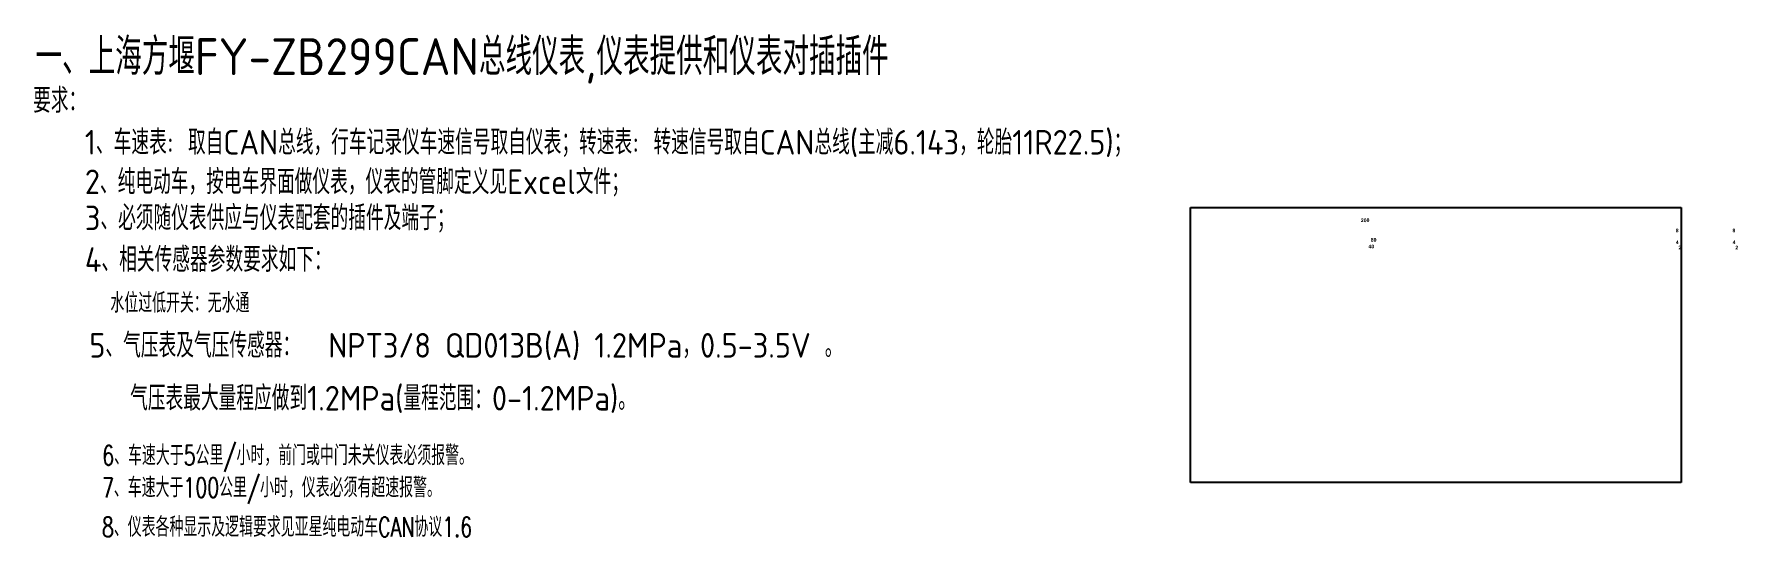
# Model space of a CAD drawing. Header units: millimetres. Extents: x 180 to 872, y 379 to 584.
import ezdxf

# ---------------------------------------------------------------- set-up
doc = ezdxf.new("R2010")
doc.units = ezdxf.units.MM
doc.header["$LTSCALE"] = 2
doc.layers.add('AM_0', color=7, linetype='Continuous')
doc.layers.add('AM_6', color=2, linetype='Continuous')
doc.styles.get("Standard").update_dxf_attribs({"font": 'ISOCP.SHX', "bigfont": 'gbcbig.shx'})
doc.styles.add('仿宋', font='txt.shx', dxfattribs={"width": 0.707, "bigfont": 'HZFS.SHX'})
picture_1 = doc.add_image_def('image1.bmp', size_in_pixel=(754, 423))

msp = doc.modelspace()

# ---------------------------------------------------------------- hatches: boundary and pattern name
at = {"lineweight": 5, "ltscale": 5}
h = msp.add_hatch(color=256, dxfattribs=at)
edge = h.paths.add_edge_path(flags=16)
edge.add_spline(control_points=[(722.01, 508.29), (721.97, 508.29), (721.94, 508.29), (721.92, 508.26), (721.92, 508.26), (721.88, 508.24), (721.87, 508.2), (721.85, 508.14), (721.85, 508.14), (721.83, 508.07), (721.82, 507.94), (721.82, 507.76), (721.82, 507.76), (721.82, 507.58), (721.83, 507.46), (721.85, 507.4), (721.85, 507.4), (721.87, 507.33), (721.89, 507.28), (721.92, 507.26), (721.92, 507.26), (721.94, 507.24), (721.97, 507.23), (722.01, 507.23), (722.01, 507.23), (722.05, 507.23), (722.08, 507.24), (722.1, 507.26), (722.1, 507.26), (722.13, 507.28), (722.15, 507.32), (722.17, 507.38), (722.17, 507.38), (722.18, 507.46), (722.2, 507.58), (722.2, 507.76), (722.2, 507.76), (722.2, 507.94), (722.19, 508.06), (722.17, 508.13), (722.17, 508.13), (722.15, 508.19), (722.13, 508.24), (722.1, 508.26), (722.1, 508.26), (722.07, 508.29), (722.05, 508.29), (722.01, 508.29)], knot_values=[0, 0, 0, 0, 0.083333, 0.083333, 0.083333, 0.083333, 0.166667, 0.166667, 0.166667, 0.166667, 0.25, 0.25, 0.25, 0.25, 0.333333, 0.333333, 0.333333, 0.333333, 0.416667, 0.416667, 0.416667, 0.416667, 0.5, 0.5, 0.5, 0.5, 0.583333, 0.583333, 0.583333, 0.583333, 0.666667, 0.666667, 0.666667, 0.666667, 0.75, 0.75, 0.75, 0.75, 0.833333, 0.833333, 0.833333, 0.833333, 0.916667, 0.916667, 0.916667, 0.916667, 1, 1, 1, 1], degree=3, periodic=0)
edge = h.paths.add_edge_path()
edge.add_spline(control_points=[(722.01, 508.54), (722.15, 508.54), (722.27, 508.49), (722.35, 508.38), (722.35, 508.38), (722.45, 508.25), (722.5, 508.05), (722.5, 507.76), (722.5, 507.76), (722.5, 507.47), (722.45, 507.27), (722.35, 507.14), (722.35, 507.14), (722.27, 507.04), (722.15, 506.99), (722.01, 506.99), (722.01, 506.99), (721.86, 506.99), (721.74, 507.05), (721.65, 507.16), (721.65, 507.16), (721.56, 507.27), (721.52, 507.47), (721.52, 507.77), (721.52, 507.77), (721.52, 508.05), (721.57, 508.25), (721.67, 508.38), (721.67, 508.38), (721.75, 508.49), (721.86, 508.54), (722.01, 508.54)], knot_values=[0, 0, 0, 0, 0.125, 0.125, 0.125, 0.125, 0.25, 0.25, 0.25, 0.25, 0.375, 0.375, 0.375, 0.375, 0.5, 0.5, 0.5, 0.5, 0.625, 0.625, 0.625, 0.625, 0.75, 0.75, 0.75, 0.75, 0.875, 0.875, 0.875, 0.875, 1, 1, 1, 1], degree=3, periodic=0)
edge = h.paths.add_edge_path(flags=16)
edge.add_spline(control_points=[(720.83, 508.29), (720.8, 508.29), (720.77, 508.29), (720.74, 508.26), (720.74, 508.26), (720.72, 508.24), (720.69, 508.2), (720.68, 508.14), (720.68, 508.14), (720.66, 508.07), (720.65, 507.94), (720.65, 507.76), (720.65, 507.76), (720.65, 507.58), (720.65, 507.46), (720.67, 507.4), (720.67, 507.4), (720.69, 507.33), (720.72, 507.28), (720.74, 507.26), (720.74, 507.26), (720.77, 507.24), (720.8, 507.23), (720.83, 507.23), (720.83, 507.23), (720.87, 507.23), (720.9, 507.24), (720.93, 507.26), (720.93, 507.26), (720.96, 507.28), (720.98, 507.32), (720.99, 507.38), (720.99, 507.38), (721.02, 507.46), (721.02, 507.58), (721.02, 507.76), (721.02, 507.76), (721.02, 507.94), (721.02, 508.06), (721, 508.13), (721, 508.13), (720.98, 508.19), (720.95, 508.24), (720.93, 508.26), (720.93, 508.26), (720.9, 508.29), (720.87, 508.29), (720.83, 508.29)], knot_values=[0, 0, 0, 0, 0.083333, 0.083333, 0.083333, 0.083333, 0.166667, 0.166667, 0.166667, 0.166667, 0.25, 0.25, 0.25, 0.25, 0.333333, 0.333333, 0.333333, 0.333333, 0.416667, 0.416667, 0.416667, 0.416667, 0.5, 0.5, 0.5, 0.5, 0.583333, 0.583333, 0.583333, 0.583333, 0.666667, 0.666667, 0.666667, 0.666667, 0.75, 0.75, 0.75, 0.75, 0.833333, 0.833333, 0.833333, 0.833333, 0.916667, 0.916667, 0.916667, 0.916667, 1, 1, 1, 1], degree=3, periodic=0)
edge = h.paths.add_edge_path()
edge.add_spline(control_points=[(720.83, 508.54), (720.98, 508.54), (721.1, 508.49), (721.18, 508.38), (721.18, 508.38), (721.28, 508.25), (721.33, 508.05), (721.33, 507.76), (721.33, 507.76), (721.33, 507.47), (721.28, 507.27), (721.18, 507.14), (721.18, 507.14), (721.1, 507.04), (720.98, 506.99), (720.83, 506.99), (720.83, 506.99), (720.69, 506.99), (720.57, 507.05), (720.48, 507.16), (720.48, 507.16), (720.39, 507.27), (720.34, 507.47), (720.34, 507.77), (720.34, 507.77), (720.34, 508.05), (720.39, 508.25), (720.49, 508.38), (720.49, 508.38), (720.57, 508.49), (720.69, 508.54), (720.83, 508.54)], knot_values=[0, 0, 0, 0, 0.125, 0.125, 0.125, 0.125, 0.25, 0.25, 0.25, 0.25, 0.375, 0.375, 0.375, 0.375, 0.5, 0.5, 0.5, 0.5, 0.625, 0.625, 0.625, 0.625, 0.75, 0.75, 0.75, 0.75, 0.875, 0.875, 0.875, 0.875, 1, 1, 1, 1], degree=3, periodic=0)
edge = h.paths.add_edge_path()
edge.add_spline(control_points=[(720.15, 507.28), (720.15, 507.28), (720.15, 507.02), (720.15, 507.02), (720.15, 507.02), (720.15, 507.02), (719.13, 507.02), (719.13, 507.02), (719.13, 507.02), (719.15, 507.12), (719.18, 507.21), (719.23, 507.3), (719.23, 507.3), (719.28, 507.4), (719.4, 507.52), (719.56, 507.67), (719.56, 507.67), (719.69, 507.79), (719.77, 507.87), (719.8, 507.92), (719.8, 507.92), (719.84, 507.97), (719.86, 508.04), (719.86, 508.09), (719.86, 508.09), (719.86, 508.15), (719.84, 508.2), (719.81, 508.24), (719.81, 508.24), (719.77, 508.28), (719.72, 508.29), (719.67, 508.29), (719.67, 508.29), (719.6, 508.29), (719.55, 508.28), (719.52, 508.24), (719.52, 508.24), (719.48, 508.2), (719.46, 508.14), (719.45, 508.06), (719.45, 508.06), (719.45, 508.06), (719.17, 508.09), (719.17, 508.09), (719.17, 508.09), (719.18, 508.25), (719.24, 508.36), (719.33, 508.43), (719.33, 508.43), (719.42, 508.5), (719.53, 508.54), (719.67, 508.54), (719.67, 508.54), (719.82, 508.54), (719.93, 508.5), (720.02, 508.42), (720.02, 508.42), (720.11, 508.34), (720.15, 508.24), (720.15, 508.12), (720.15, 508.12), (720.15, 508.05), (720.14, 507.98), (720.12, 507.92), (720.12, 507.92), (720.09, 507.85), (720.05, 507.79), (720, 507.72), (720, 507.72), (719.97, 507.68), (719.9, 507.62), (719.81, 507.53), (719.81, 507.53), (719.72, 507.45), (719.66, 507.39), (719.63, 507.37), (719.63, 507.37), (719.61, 507.33), (719.59, 507.31), (719.57, 507.28), (719.57, 507.28), (719.57, 507.28), (720.15, 507.28), (720.15, 507.28)], knot_values=[0, 0, 0, 0, 0.047619, 0.047619, 0.047619, 0.047619, 0.095238, 0.095238, 0.095238, 0.095238, 0.142857, 0.142857, 0.142857, 0.142857, 0.190476, 0.190476, 0.190476, 0.190476, 0.238095, 0.238095, 0.238095, 0.238095, 0.285714, 0.285714, 0.285714, 0.285714, 0.333333, 0.333333, 0.333333, 0.333333, 0.380952, 0.380952, 0.380952, 0.380952, 0.428571, 0.428571, 0.428571, 0.428571, 0.47619, 0.47619, 0.47619, 0.47619, 0.52381, 0.52381, 0.52381, 0.52381, 0.571429, 0.571429, 0.571429, 0.571429, 0.619048, 0.619048, 0.619048, 0.619048, 0.666667, 0.666667, 0.666667, 0.666667, 0.714286, 0.714286, 0.714286, 0.714286, 0.761905, 0.761905, 0.761905, 0.761905, 0.809524, 0.809524, 0.809524, 0.809524, 0.857143, 0.857143, 0.857143, 0.857143, 0.904762, 0.904762, 0.904762, 0.904762, 0.952381, 0.952381, 0.952381, 0.952381, 1, 1, 1, 1], degree=3, periodic=0)
h = msp.add_hatch(color=256, dxfattribs=at)
edge = h.paths.add_edge_path(flags=16)
edge.add_spline(control_points=[(723.48, 499.53), (723.48, 499.45), (723.5, 499.39), (723.54, 499.35), (723.54, 499.35), (723.58, 499.3), (723.63, 499.28), (723.7, 499.28), (723.7, 499.28), (723.76, 499.28), (723.81, 499.3), (723.85, 499.34), (723.85, 499.34), (723.89, 499.38), (723.9, 499.45), (723.9, 499.53), (723.9, 499.53), (723.9, 499.6), (723.89, 499.65), (723.85, 499.7), (723.85, 499.7), (723.8, 499.74), (723.75, 499.76), (723.69, 499.76), (723.69, 499.76), (723.62, 499.76), (723.57, 499.74), (723.53, 499.69), (723.53, 499.69), (723.5, 499.64), (723.48, 499.59), (723.48, 499.53)], knot_values=[0, 0, 0, 0, 0.125, 0.125, 0.125, 0.125, 0.25, 0.25, 0.25, 0.25, 0.375, 0.375, 0.375, 0.375, 0.5, 0.5, 0.5, 0.5, 0.625, 0.625, 0.625, 0.625, 0.75, 0.75, 0.75, 0.75, 0.875, 0.875, 0.875, 0.875, 1, 1, 1, 1], degree=3, periodic=0)
edge = h.paths.add_edge_path(flags=16)
edge.add_spline(control_points=[(723.51, 500.18), (723.51, 500.12), (723.53, 500.08), (723.56, 500.04), (723.56, 500.04), (723.59, 500.01), (723.63, 500), (723.69, 500), (723.69, 500), (723.75, 500), (723.78, 500.01), (723.82, 500.05), (723.82, 500.05), (723.85, 500.08), (723.87, 500.12), (723.87, 500.18), (723.87, 500.18), (723.87, 500.23), (723.85, 500.28), (723.82, 500.31), (723.82, 500.31), (723.79, 500.35), (723.75, 500.36), (723.69, 500.36), (723.69, 500.36), (723.63, 500.36), (723.59, 500.34), (723.56, 500.31), (723.56, 500.31), (723.53, 500.28), (723.51, 500.23), (723.51, 500.18)], knot_values=[0, 0, 0, 0, 0.125, 0.125, 0.125, 0.125, 0.25, 0.25, 0.25, 0.25, 0.375, 0.375, 0.375, 0.375, 0.5, 0.5, 0.5, 0.5, 0.625, 0.625, 0.625, 0.625, 0.75, 0.75, 0.75, 0.75, 0.875, 0.875, 0.875, 0.875, 1, 1, 1, 1], degree=3, periodic=0)
edge = h.paths.add_edge_path()
edge.add_spline(control_points=[(723.45, 499.88), (723.37, 499.92), (723.32, 499.96), (723.28, 500.01), (723.28, 500.01), (723.25, 500.07), (723.23, 500.13), (723.23, 500.2), (723.23, 500.2), (723.23, 500.31), (723.27, 500.41), (723.35, 500.48), (723.35, 500.48), (723.43, 500.55), (723.54, 500.59), (723.69, 500.59), (723.69, 500.59), (723.83, 500.59), (723.95, 500.55), (724.02, 500.48), (724.02, 500.48), (724.1, 500.41), (724.14, 500.31), (724.14, 500.2), (724.14, 500.2), (724.14, 500.13), (724.12, 500.06), (724.09, 500.01), (724.09, 500.01), (724.05, 499.96), (724, 499.91), (723.93, 499.88), (723.93, 499.88), (724.02, 499.85), (724.09, 499.8), (724.13, 499.74), (724.13, 499.74), (724.17, 499.67), (724.19, 499.6), (724.19, 499.51), (724.19, 499.51), (724.19, 499.38), (724.15, 499.26), (724.06, 499.17), (724.06, 499.17), (723.97, 499.08), (723.85, 499.04), (723.7, 499.04), (723.7, 499.04), (723.57, 499.04), (723.45, 499.08), (723.36, 499.15), (723.36, 499.15), (723.25, 499.23), (723.2, 499.35), (723.2, 499.5), (723.2, 499.5), (723.2, 499.58), (723.22, 499.66), (723.26, 499.73), (723.26, 499.73), (723.3, 499.8), (723.36, 499.85), (723.45, 499.88)], knot_values=[0, 0, 0, 0, 0.0625, 0.0625, 0.0625, 0.0625, 0.125, 0.125, 0.125, 0.125, 0.1875, 0.1875, 0.1875, 0.1875, 0.25, 0.25, 0.25, 0.25, 0.3125, 0.3125, 0.3125, 0.3125, 0.375, 0.375, 0.375, 0.375, 0.4375, 0.4375, 0.4375, 0.4375, 0.5, 0.5, 0.5, 0.5, 0.5625, 0.5625, 0.5625, 0.5625, 0.625, 0.625, 0.625, 0.625, 0.6875, 0.6875, 0.6875, 0.6875, 0.75, 0.75, 0.75, 0.75, 0.8125, 0.8125, 0.8125, 0.8125, 0.875, 0.875, 0.875, 0.875, 0.9375, 0.9375, 0.9375, 0.9375, 1, 1, 1, 1], degree=3, periodic=0)
edge = h.paths.add_edge_path(flags=16)
edge.add_spline(control_points=[(724.87, 500.35), (724.83, 500.35), (724.8, 500.34), (724.77, 500.31), (724.77, 500.31), (724.74, 500.3), (724.72, 500.25), (724.71, 500.2), (724.71, 500.2), (724.69, 500.12), (724.68, 500), (724.68, 499.81), (724.68, 499.81), (724.68, 499.64), (724.69, 499.51), (724.7, 499.45), (724.7, 499.45), (724.72, 499.38), (724.75, 499.34), (724.77, 499.31), (724.77, 499.31), (724.8, 499.3), (724.83, 499.28), (724.87, 499.28), (724.87, 499.28), (724.9, 499.28), (724.93, 499.3), (724.96, 499.31), (724.96, 499.31), (724.99, 499.34), (725.01, 499.38), (725.02, 499.44), (725.02, 499.44), (725.04, 499.51), (725.05, 499.64), (725.05, 499.81), (725.05, 499.81), (725.05, 500), (725.04, 500.11), (725.03, 500.18), (725.03, 500.18), (725.01, 500.25), (724.99, 500.3), (724.96, 500.31), (724.96, 500.31), (724.93, 500.34), (724.9, 500.35), (724.87, 500.35)], knot_values=[0, 0, 0, 0, 0.083333, 0.083333, 0.083333, 0.083333, 0.166667, 0.166667, 0.166667, 0.166667, 0.25, 0.25, 0.25, 0.25, 0.333333, 0.333333, 0.333333, 0.333333, 0.416667, 0.416667, 0.416667, 0.416667, 0.5, 0.5, 0.5, 0.5, 0.583333, 0.583333, 0.583333, 0.583333, 0.666667, 0.666667, 0.666667, 0.666667, 0.75, 0.75, 0.75, 0.75, 0.833333, 0.833333, 0.833333, 0.833333, 0.916667, 0.916667, 0.916667, 0.916667, 1, 1, 1, 1], degree=3, periodic=0)
edge = h.paths.add_edge_path()
edge.add_spline(control_points=[(724.87, 500.59), (725.01, 500.59), (725.13, 500.54), (725.21, 500.43), (725.21, 500.43), (725.31, 500.31), (725.36, 500.1), (725.36, 499.81), (725.36, 499.81), (725.36, 499.53), (725.31, 499.32), (725.21, 499.2), (725.21, 499.2), (725.13, 499.1), (725.01, 499.05), (724.87, 499.05), (724.87, 499.05), (724.72, 499.05), (724.6, 499.1), (724.51, 499.21), (724.51, 499.21), (724.42, 499.33), (724.37, 499.53), (724.37, 499.82), (724.37, 499.82), (724.37, 500.1), (724.42, 500.31), (724.52, 500.43), (724.52, 500.43), (724.6, 500.54), (724.72, 500.59), (724.87, 500.59)], knot_values=[0, 0, 0, 0, 0.125, 0.125, 0.125, 0.125, 0.25, 0.25, 0.25, 0.25, 0.375, 0.375, 0.375, 0.375, 0.5, 0.5, 0.5, 0.5, 0.625, 0.625, 0.625, 0.625, 0.75, 0.75, 0.75, 0.75, 0.875, 0.875, 0.875, 0.875, 1, 1, 1, 1], degree=3, periodic=0)
at = {"lineweight": 9, "ltscale": 5}
h = msp.add_hatch(color=256, dxfattribs=at)
edge = h.paths.add_edge_path(flags=16)
edge.add_spline(control_points=[(847.51, 503.33), (847.51, 503.26), (847.53, 503.2), (847.57, 503.15), (847.57, 503.15), (847.61, 503.11), (847.66, 503.09), (847.73, 503.09), (847.73, 503.09), (847.79, 503.09), (847.84, 503.11), (847.88, 503.15), (847.88, 503.15), (847.92, 503.19), (847.94, 503.25), (847.94, 503.33), (847.94, 503.33), (847.94, 503.4), (847.92, 503.46), (847.88, 503.5), (847.88, 503.5), (847.84, 503.55), (847.78, 503.56), (847.72, 503.56), (847.72, 503.56), (847.65, 503.56), (847.6, 503.54), (847.56, 503.49), (847.56, 503.49), (847.53, 503.45), (847.51, 503.39), (847.51, 503.33)], knot_values=[0, 0, 0, 0, 0.125, 0.125, 0.125, 0.125, 0.25, 0.25, 0.25, 0.25, 0.375, 0.375, 0.375, 0.375, 0.5, 0.5, 0.5, 0.5, 0.625, 0.625, 0.625, 0.625, 0.75, 0.75, 0.75, 0.75, 0.875, 0.875, 0.875, 0.875, 1, 1, 1, 1], degree=3, periodic=0)
edge = h.paths.add_edge_path(flags=16)
edge.add_spline(control_points=[(847.53, 503.97), (847.53, 503.91), (847.55, 503.87), (847.58, 503.84), (847.58, 503.84), (847.62, 503.81), (847.66, 503.8), (847.72, 503.8), (847.72, 503.8), (847.78, 503.8), (847.82, 503.81), (847.85, 503.84), (847.85, 503.84), (847.89, 503.87), (847.9, 503.91), (847.9, 503.98), (847.9, 503.98), (847.9, 504.03), (847.89, 504.07), (847.85, 504.1), (847.85, 504.1), (847.82, 504.13), (847.78, 504.15), (847.72, 504.15), (847.72, 504.15), (847.66, 504.15), (847.62, 504.13), (847.58, 504.1), (847.58, 504.1), (847.55, 504.07), (847.53, 504.03), (847.53, 503.97)], knot_values=[0, 0, 0, 0, 0.125, 0.125, 0.125, 0.125, 0.25, 0.25, 0.25, 0.25, 0.375, 0.375, 0.375, 0.375, 0.5, 0.5, 0.5, 0.5, 0.625, 0.625, 0.625, 0.625, 0.75, 0.75, 0.75, 0.75, 0.875, 0.875, 0.875, 0.875, 1, 1, 1, 1], degree=3, periodic=0)
edge = h.paths.add_edge_path()
edge.add_spline(control_points=[(847.47, 503.68), (847.4, 503.71), (847.34, 503.76), (847.3, 503.81), (847.3, 503.81), (847.27, 503.87), (847.25, 503.93), (847.25, 504), (847.25, 504), (847.25, 504.1), (847.3, 504.2), (847.37, 504.27), (847.37, 504.27), (847.45, 504.34), (847.57, 504.38), (847.72, 504.38), (847.72, 504.38), (847.86, 504.38), (847.98, 504.34), (848.06, 504.27), (848.06, 504.27), (848.15, 504.2), (848.18, 504.1), (848.18, 504), (848.18, 504), (848.18, 503.93), (848.16, 503.86), (848.13, 503.81), (848.13, 503.81), (848.09, 503.76), (848.04, 503.71), (847.97, 503.68), (847.97, 503.68), (848.06, 503.65), (848.12, 503.6), (848.16, 503.54), (848.16, 503.54), (848.21, 503.48), (848.23, 503.4), (848.23, 503.32), (848.23, 503.32), (848.23, 503.18), (848.19, 503.07), (848.1, 502.98), (848.1, 502.98), (848.01, 502.9), (847.88, 502.86), (847.73, 502.86), (847.73, 502.86), (847.59, 502.86), (847.47, 502.9), (847.38, 502.96), (847.38, 502.96), (847.27, 503.05), (847.21, 503.16), (847.21, 503.31), (847.21, 503.31), (847.21, 503.39), (847.23, 503.46), (847.28, 503.53), (847.28, 503.53), (847.32, 503.6), (847.38, 503.65), (847.47, 503.68)], knot_values=[0, 0, 0, 0, 0.0625, 0.0625, 0.0625, 0.0625, 0.125, 0.125, 0.125, 0.125, 0.1875, 0.1875, 0.1875, 0.1875, 0.25, 0.25, 0.25, 0.25, 0.3125, 0.3125, 0.3125, 0.3125, 0.375, 0.375, 0.375, 0.375, 0.4375, 0.4375, 0.4375, 0.4375, 0.5, 0.5, 0.5, 0.5, 0.5625, 0.5625, 0.5625, 0.5625, 0.625, 0.625, 0.625, 0.625, 0.6875, 0.6875, 0.6875, 0.6875, 0.75, 0.75, 0.75, 0.75, 0.8125, 0.8125, 0.8125, 0.8125, 0.875, 0.875, 0.875, 0.875, 0.9375, 0.9375, 0.9375, 0.9375, 1, 1, 1, 1], degree=3, periodic=0)
h = msp.add_hatch(color=256, dxfattribs=at)
edge = h.paths.add_edge_path(flags=16)
edge.add_spline(control_points=[(847.86, 498.66), (847.86, 498.66), (847.86, 499.17), (847.86, 499.17), (847.86, 499.17), (847.86, 499.17), (847.51, 498.66), (847.51, 498.66), (847.51, 498.66), (847.51, 498.66), (847.86, 498.66), (847.86, 498.66)], knot_values=[0, 0, 0, 0, 0.333333, 0.333333, 0.333333, 0.333333, 0.666667, 0.666667, 0.666667, 0.666667, 1, 1, 1, 1], degree=3, periodic=0)
edge = h.paths.add_edge_path()
edge.add_spline(control_points=[(847.86, 498.11), (847.86, 498.11), (847.86, 498.41), (847.86, 498.41), (847.86, 498.41), (847.86, 498.41), (847.24, 498.41), (847.24, 498.41), (847.24, 498.41), (847.24, 498.41), (847.24, 498.66), (847.24, 498.66), (847.24, 498.66), (847.24, 498.66), (847.9, 499.6), (847.9, 499.6), (847.9, 499.6), (847.9, 499.6), (848.13, 499.6), (848.13, 499.6), (848.13, 499.6), (848.13, 499.6), (848.13, 498.66), (848.13, 498.66), (848.13, 498.66), (848.13, 498.66), (848.32, 498.66), (848.32, 498.66), (848.32, 498.66), (848.32, 498.66), (848.32, 498.41), (848.32, 498.41), (848.32, 498.41), (848.32, 498.41), (848.13, 498.41), (848.13, 498.41), (848.13, 498.41), (848.13, 498.41), (848.13, 498.11), (848.13, 498.11), (848.13, 498.11), (848.13, 498.11), (847.86, 498.11), (847.86, 498.11)], knot_values=[0, 0, 0, 0, 0.090909, 0.090909, 0.090909, 0.090909, 0.181818, 0.181818, 0.181818, 0.181818, 0.272727, 0.272727, 0.272727, 0.272727, 0.363636, 0.363636, 0.363636, 0.363636, 0.454545, 0.454545, 0.454545, 0.454545, 0.545455, 0.545455, 0.545455, 0.545455, 0.636364, 0.636364, 0.636364, 0.636364, 0.727273, 0.727273, 0.727273, 0.727273, 0.818182, 0.818182, 0.818182, 0.818182, 0.909091, 0.909091, 0.909091, 0.909091, 1, 1, 1, 1], degree=3, periodic=0)
h = msp.add_hatch(color=256, dxfattribs=at)
edge = h.paths.add_edge_path(flags=16)
edge.add_spline(control_points=[(870.61, 503.33), (870.61, 503.26), (870.62, 503.2), (870.67, 503.15), (870.67, 503.15), (870.71, 503.11), (870.76, 503.09), (870.82, 503.09), (870.82, 503.09), (870.89, 503.09), (870.94, 503.11), (870.98, 503.15), (870.98, 503.15), (871.02, 503.2), (871.04, 503.25), (871.04, 503.33), (871.04, 503.33), (871.04, 503.4), (871.02, 503.46), (870.98, 503.5), (870.98, 503.5), (870.94, 503.55), (870.89, 503.56), (870.82, 503.56), (870.82, 503.56), (870.75, 503.56), (870.69, 503.54), (870.66, 503.5), (870.66, 503.5), (870.62, 503.45), (870.61, 503.39), (870.61, 503.33)], knot_values=[0, 0, 0, 0, 0.125, 0.125, 0.125, 0.125, 0.25, 0.25, 0.25, 0.25, 0.375, 0.375, 0.375, 0.375, 0.5, 0.5, 0.5, 0.5, 0.625, 0.625, 0.625, 0.625, 0.75, 0.75, 0.75, 0.75, 0.875, 0.875, 0.875, 0.875, 1, 1, 1, 1], degree=3, periodic=0)
edge = h.paths.add_edge_path(flags=16)
edge.add_spline(control_points=[(870.64, 503.98), (870.64, 503.91), (870.65, 503.87), (870.69, 503.84), (870.69, 503.84), (870.72, 503.81), (870.76, 503.8), (870.82, 503.8), (870.82, 503.8), (870.87, 503.8), (870.92, 503.81), (870.96, 503.84), (870.96, 503.84), (870.99, 503.87), (871.01, 503.91), (871.01, 503.98), (871.01, 503.98), (871.01, 504.03), (870.99, 504.07), (870.96, 504.1), (870.96, 504.1), (870.92, 504.13), (870.87, 504.15), (870.82, 504.15), (870.82, 504.15), (870.76, 504.15), (870.72, 504.13), (870.69, 504.1), (870.69, 504.1), (870.65, 504.07), (870.64, 504.03), (870.64, 503.98)], knot_values=[0, 0, 0, 0, 0.125, 0.125, 0.125, 0.125, 0.25, 0.25, 0.25, 0.25, 0.375, 0.375, 0.375, 0.375, 0.5, 0.5, 0.5, 0.5, 0.625, 0.625, 0.625, 0.625, 0.75, 0.75, 0.75, 0.75, 0.875, 0.875, 0.875, 0.875, 1, 1, 1, 1], degree=3, periodic=0)
edge = h.paths.add_edge_path()
edge.add_spline(control_points=[(870.57, 503.69), (870.49, 503.71), (870.44, 503.76), (870.41, 503.81), (870.41, 503.81), (870.37, 503.87), (870.36, 503.93), (870.36, 504), (870.36, 504), (870.36, 504.1), (870.39, 504.2), (870.47, 504.27), (870.47, 504.27), (870.56, 504.34), (870.67, 504.38), (870.82, 504.38), (870.82, 504.38), (870.97, 504.38), (871.08, 504.34), (871.16, 504.27), (871.16, 504.27), (871.24, 504.2), (871.29, 504.1), (871.29, 504), (871.29, 504), (871.29, 503.93), (871.27, 503.86), (871.23, 503.81), (871.23, 503.81), (871.19, 503.76), (871.14, 503.71), (871.07, 503.69), (871.07, 503.69), (871.16, 503.65), (871.22, 503.61), (871.27, 503.54), (871.27, 503.54), (871.31, 503.48), (871.33, 503.4), (871.33, 503.32), (871.33, 503.32), (871.33, 503.18), (871.29, 503.07), (871.2, 502.98), (871.2, 502.98), (871.11, 502.9), (870.99, 502.86), (870.83, 502.86), (870.83, 502.86), (870.69, 502.86), (870.57, 502.9), (870.48, 502.96), (870.48, 502.96), (870.37, 503.05), (870.31, 503.16), (870.31, 503.31), (870.31, 503.31), (870.31, 503.39), (870.34, 503.46), (870.37, 503.53), (870.37, 503.53), (870.42, 503.6), (870.48, 503.65), (870.57, 503.69)], knot_values=[0, 0, 0, 0, 0.0625, 0.0625, 0.0625, 0.0625, 0.125, 0.125, 0.125, 0.125, 0.1875, 0.1875, 0.1875, 0.1875, 0.25, 0.25, 0.25, 0.25, 0.3125, 0.3125, 0.3125, 0.3125, 0.375, 0.375, 0.375, 0.375, 0.4375, 0.4375, 0.4375, 0.4375, 0.5, 0.5, 0.5, 0.5, 0.5625, 0.5625, 0.5625, 0.5625, 0.625, 0.625, 0.625, 0.625, 0.6875, 0.6875, 0.6875, 0.6875, 0.75, 0.75, 0.75, 0.75, 0.8125, 0.8125, 0.8125, 0.8125, 0.875, 0.875, 0.875, 0.875, 0.9375, 0.9375, 0.9375, 0.9375, 1, 1, 1, 1], degree=3, periodic=0)
h = msp.add_hatch(color=256, dxfattribs=at)
edge = h.paths.add_edge_path(flags=16)
edge.add_spline(control_points=[(870.96, 498.66), (870.96, 498.66), (870.96, 499.17), (870.96, 499.17), (870.96, 499.17), (870.96, 499.17), (870.61, 498.66), (870.61, 498.66), (870.61, 498.66), (870.61, 498.66), (870.96, 498.66), (870.96, 498.66)], knot_values=[0, 0, 0, 0, 0.333333, 0.333333, 0.333333, 0.333333, 0.666667, 0.666667, 0.666667, 0.666667, 1, 1, 1, 1], degree=3, periodic=0)
edge = h.paths.add_edge_path()
edge.add_spline(control_points=[(870.96, 498.11), (870.96, 498.11), (870.96, 498.41), (870.96, 498.41), (870.96, 498.41), (870.96, 498.41), (870.34, 498.41), (870.34, 498.41), (870.34, 498.41), (870.34, 498.41), (870.34, 498.66), (870.34, 498.66), (870.34, 498.66), (870.34, 498.66), (870.99, 499.6), (870.99, 499.6), (870.99, 499.6), (870.99, 499.6), (871.24, 499.6), (871.24, 499.6), (871.24, 499.6), (871.24, 499.6), (871.24, 498.66), (871.24, 498.66), (871.24, 498.66), (871.24, 498.66), (871.43, 498.66), (871.43, 498.66), (871.43, 498.66), (871.43, 498.66), (871.43, 498.41), (871.43, 498.41), (871.43, 498.41), (871.43, 498.41), (871.24, 498.41), (871.24, 498.41), (871.24, 498.41), (871.24, 498.41), (871.24, 498.11), (871.24, 498.11), (871.24, 498.11), (871.24, 498.11), (870.96, 498.11), (870.96, 498.11)], knot_values=[0, 0, 0, 0, 0.090909, 0.090909, 0.090909, 0.090909, 0.181818, 0.181818, 0.181818, 0.181818, 0.272727, 0.272727, 0.272727, 0.272727, 0.363636, 0.363636, 0.363636, 0.363636, 0.454545, 0.454545, 0.454545, 0.454545, 0.545455, 0.545455, 0.545455, 0.545455, 0.636364, 0.636364, 0.636364, 0.636364, 0.727273, 0.727273, 0.727273, 0.727273, 0.818182, 0.818182, 0.818182, 0.818182, 0.909091, 0.909091, 0.909091, 0.909091, 1, 1, 1, 1], degree=3, periodic=0)
at = {"lineweight": 5, "ltscale": 5}
h = msp.add_hatch(color=256, dxfattribs=at)
edge = h.paths.add_edge_path(flags=16)
edge.add_spline(control_points=[(722.83, 496.94), (722.83, 496.94), (722.83, 497.46), (722.83, 497.46), (722.83, 497.46), (722.83, 497.46), (722.48, 496.94), (722.48, 496.94), (722.48, 496.94), (722.48, 496.94), (722.83, 496.94), (722.83, 496.94)], knot_values=[0, 0, 0, 0, 0.333333, 0.333333, 0.333333, 0.333333, 0.666667, 0.666667, 0.666667, 0.666667, 1, 1, 1, 1], degree=3, periodic=0)
edge = h.paths.add_edge_path()
edge.add_spline(control_points=[(722.83, 496.38), (722.83, 496.38), (722.83, 496.68), (722.83, 496.68), (722.83, 496.68), (722.83, 496.68), (722.22, 496.68), (722.22, 496.68), (722.22, 496.68), (722.22, 496.68), (722.22, 496.94), (722.22, 496.94), (722.22, 496.94), (722.22, 496.94), (722.87, 497.9), (722.87, 497.9), (722.87, 497.9), (722.87, 497.9), (723.12, 497.9), (723.12, 497.9), (723.12, 497.9), (723.12, 497.9), (723.12, 496.94), (723.12, 496.94), (723.12, 496.94), (723.12, 496.94), (723.3, 496.94), (723.3, 496.94), (723.3, 496.94), (723.3, 496.94), (723.3, 496.68), (723.3, 496.68), (723.3, 496.68), (723.3, 496.68), (723.12, 496.68), (723.12, 496.68), (723.12, 496.68), (723.12, 496.68), (723.12, 496.38), (723.12, 496.38), (723.12, 496.38), (723.12, 496.38), (722.83, 496.38), (722.83, 496.38)], knot_values=[0, 0, 0, 0, 0.090909, 0.090909, 0.090909, 0.090909, 0.181818, 0.181818, 0.181818, 0.181818, 0.272727, 0.272727, 0.272727, 0.272727, 0.363636, 0.363636, 0.363636, 0.363636, 0.454545, 0.454545, 0.454545, 0.454545, 0.545455, 0.545455, 0.545455, 0.545455, 0.636364, 0.636364, 0.636364, 0.636364, 0.727273, 0.727273, 0.727273, 0.727273, 0.818182, 0.818182, 0.818182, 0.818182, 0.909091, 0.909091, 0.909091, 0.909091, 1, 1, 1, 1], degree=3, periodic=0)
edge = h.paths.add_edge_path(flags=16)
edge.add_spline(control_points=[(723.93, 497.66), (723.9, 497.66), (723.87, 497.65), (723.83, 497.63), (723.83, 497.63), (723.81, 497.6), (723.78, 497.56), (723.77, 497.51), (723.77, 497.51), (723.75, 497.43), (723.74, 497.3), (723.74, 497.13), (723.74, 497.13), (723.74, 496.95), (723.75, 496.83), (723.77, 496.76), (723.77, 496.76), (723.78, 496.7), (723.81, 496.65), (723.83, 496.63), (723.83, 496.63), (723.87, 496.61), (723.9, 496.6), (723.93, 496.6), (723.93, 496.6), (723.97, 496.6), (724, 496.61), (724.02, 496.63), (724.02, 496.63), (724.05, 496.65), (724.07, 496.69), (724.09, 496.75), (724.09, 496.75), (724.11, 496.82), (724.12, 496.95), (724.12, 497.13), (724.12, 497.13), (724.12, 497.3), (724.11, 497.43), (724.09, 497.5), (724.09, 497.5), (724.07, 497.56), (724.05, 497.6), (724.02, 497.63), (724.02, 497.63), (724, 497.65), (723.97, 497.66), (723.93, 497.66)], knot_values=[0, 0, 0, 0, 0.083333, 0.083333, 0.083333, 0.083333, 0.166667, 0.166667, 0.166667, 0.166667, 0.25, 0.25, 0.25, 0.25, 0.333333, 0.333333, 0.333333, 0.333333, 0.416667, 0.416667, 0.416667, 0.416667, 0.5, 0.5, 0.5, 0.5, 0.583333, 0.583333, 0.583333, 0.583333, 0.666667, 0.666667, 0.666667, 0.666667, 0.75, 0.75, 0.75, 0.75, 0.833333, 0.833333, 0.833333, 0.833333, 0.916667, 0.916667, 0.916667, 0.916667, 1, 1, 1, 1], degree=3, periodic=0)
edge = h.paths.add_edge_path()
edge.add_spline(control_points=[(723.93, 497.9), (724.08, 497.9), (724.19, 497.85), (724.28, 497.75), (724.28, 497.75), (724.37, 497.62), (724.42, 497.41), (724.42, 497.13), (724.42, 497.13), (724.42, 496.84), (724.37, 496.63), (724.27, 496.51), (724.27, 496.51), (724.19, 496.41), (724.08, 496.35), (723.93, 496.35), (723.93, 496.35), (723.78, 496.35), (723.67, 496.41), (723.57, 496.53), (723.57, 496.53), (723.48, 496.64), (723.44, 496.84), (723.44, 497.13), (723.44, 497.13), (723.44, 497.41), (723.49, 497.62), (723.59, 497.75), (723.59, 497.75), (723.67, 497.85), (723.78, 497.9), (723.93, 497.9)], knot_values=[0, 0, 0, 0, 0.125, 0.125, 0.125, 0.125, 0.25, 0.25, 0.25, 0.25, 0.375, 0.375, 0.375, 0.375, 0.5, 0.5, 0.5, 0.5, 0.625, 0.625, 0.625, 0.625, 0.75, 0.75, 0.75, 0.75, 0.875, 0.875, 0.875, 0.875, 1, 1, 1, 1], degree=3, periodic=0)
at = {"lineweight": 9, "ltscale": 5}
h = msp.add_hatch(color=256, dxfattribs=at)
edge = h.paths.add_edge_path()
edge.add_spline(control_points=[(849.35, 496.17), (849.35, 496.17), (849.35, 495.89), (849.35, 495.89), (849.35, 495.89), (849.35, 495.89), (848.31, 495.89), (848.31, 495.89), (848.31, 495.89), (848.31, 495.99), (848.35, 496.09), (848.41, 496.19), (848.41, 496.19), (848.46, 496.29), (848.58, 496.41), (848.74, 496.57), (848.74, 496.57), (848.88, 496.69), (848.96, 496.78), (848.99, 496.83), (848.99, 496.83), (849.03, 496.88), (849.05, 496.94), (849.05, 497.01), (849.05, 497.01), (849.05, 497.08), (849.03, 497.13), (849, 497.16), (849, 497.16), (848.96, 497.19), (848.92, 497.21), (848.85, 497.21), (848.85, 497.21), (848.79, 497.21), (848.74, 497.19), (848.7, 497.16), (848.7, 497.16), (848.66, 497.12), (848.65, 497.06), (848.64, 496.97), (848.64, 496.97), (848.64, 496.97), (848.34, 497), (848.34, 497), (848.34, 497), (848.36, 497.16), (848.41, 497.28), (848.51, 497.36), (848.51, 497.36), (848.6, 497.43), (848.72, 497.46), (848.86, 497.46), (848.86, 497.46), (849.01, 497.46), (849.13, 497.42), (849.22, 497.34), (849.22, 497.34), (849.31, 497.26), (849.35, 497.15), (849.35, 497.03), (849.35, 497.03), (849.35, 496.96), (849.33, 496.89), (849.31, 496.83), (849.31, 496.83), (849.28, 496.76), (849.25, 496.69), (849.19, 496.63), (849.19, 496.63), (849.16, 496.58), (849.09, 496.51), (849, 496.43), (849, 496.43), (848.9, 496.34), (848.85, 496.28), (848.82, 496.25), (848.82, 496.25), (848.8, 496.23), (848.77, 496.2), (848.76, 496.17), (848.76, 496.17), (848.76, 496.17), (849.35, 496.17), (849.35, 496.17)], knot_values=[0, 0, 0, 0, 0.047619, 0.047619, 0.047619, 0.047619, 0.095238, 0.095238, 0.095238, 0.095238, 0.142857, 0.142857, 0.142857, 0.142857, 0.190476, 0.190476, 0.190476, 0.190476, 0.238095, 0.238095, 0.238095, 0.238095, 0.285714, 0.285714, 0.285714, 0.285714, 0.333333, 0.333333, 0.333333, 0.333333, 0.380952, 0.380952, 0.380952, 0.380952, 0.428571, 0.428571, 0.428571, 0.428571, 0.47619, 0.47619, 0.47619, 0.47619, 0.52381, 0.52381, 0.52381, 0.52381, 0.571429, 0.571429, 0.571429, 0.571429, 0.619048, 0.619048, 0.619048, 0.619048, 0.666667, 0.666667, 0.666667, 0.666667, 0.714286, 0.714286, 0.714286, 0.714286, 0.761905, 0.761905, 0.761905, 0.761905, 0.809524, 0.809524, 0.809524, 0.809524, 0.857143, 0.857143, 0.857143, 0.857143, 0.904762, 0.904762, 0.904762, 0.904762, 0.952381, 0.952381, 0.952381, 0.952381, 1, 1, 1, 1], degree=3, periodic=0)
h = msp.add_hatch(color=256, dxfattribs=at)
edge = h.paths.add_edge_path()
edge.add_spline(control_points=[(872.45, 496.17), (872.45, 496.17), (872.45, 495.89), (872.45, 495.89), (872.45, 495.89), (872.45, 495.89), (871.41, 495.89), (871.41, 495.89), (871.41, 495.89), (871.42, 496), (871.45, 496.09), (871.51, 496.19), (871.51, 496.19), (871.56, 496.29), (871.68, 496.41), (871.84, 496.57), (871.84, 496.57), (871.98, 496.69), (872.06, 496.78), (872.09, 496.83), (872.09, 496.83), (872.13, 496.88), (872.15, 496.94), (872.15, 497.01), (872.15, 497.01), (872.15, 497.08), (872.13, 497.13), (872.09, 497.16), (872.09, 497.16), (872.06, 497.19), (872.01, 497.21), (871.95, 497.21), (871.95, 497.21), (871.89, 497.21), (871.84, 497.19), (871.8, 497.16), (871.8, 497.16), (871.76, 497.12), (871.74, 497.06), (871.74, 496.97), (871.74, 496.97), (871.74, 496.97), (871.44, 497), (871.44, 497), (871.44, 497), (871.46, 497.16), (871.51, 497.28), (871.61, 497.36), (871.61, 497.36), (871.7, 497.43), (871.82, 497.46), (871.96, 497.46), (871.96, 497.46), (872.11, 497.46), (872.23, 497.42), (872.32, 497.34), (872.32, 497.34), (872.41, 497.26), (872.45, 497.15), (872.45, 497.03), (872.45, 497.03), (872.45, 496.96), (872.44, 496.89), (872.41, 496.83), (872.41, 496.83), (872.39, 496.76), (872.35, 496.69), (872.29, 496.63), (872.29, 496.63), (872.26, 496.58), (872.19, 496.51), (872.1, 496.43), (872.1, 496.43), (872.01, 496.34), (871.94, 496.28), (871.92, 496.26), (871.92, 496.26), (871.89, 496.23), (871.88, 496.2), (871.86, 496.17), (871.86, 496.17), (871.86, 496.17), (872.45, 496.17), (872.45, 496.17)], knot_values=[0, 0, 0, 0, 0.047619, 0.047619, 0.047619, 0.047619, 0.095238, 0.095238, 0.095238, 0.095238, 0.142857, 0.142857, 0.142857, 0.142857, 0.190476, 0.190476, 0.190476, 0.190476, 0.238095, 0.238095, 0.238095, 0.238095, 0.285714, 0.285714, 0.285714, 0.285714, 0.333333, 0.333333, 0.333333, 0.333333, 0.380952, 0.380952, 0.380952, 0.380952, 0.428571, 0.428571, 0.428571, 0.428571, 0.47619, 0.47619, 0.47619, 0.47619, 0.52381, 0.52381, 0.52381, 0.52381, 0.571429, 0.571429, 0.571429, 0.571429, 0.619048, 0.619048, 0.619048, 0.619048, 0.666667, 0.666667, 0.666667, 0.666667, 0.714286, 0.714286, 0.714286, 0.714286, 0.761905, 0.761905, 0.761905, 0.761905, 0.809524, 0.809524, 0.809524, 0.809524, 0.857143, 0.857143, 0.857143, 0.857143, 0.904762, 0.904762, 0.904762, 0.904762, 0.952381, 0.952381, 0.952381, 0.952381, 1, 1, 1, 1], degree=3, periodic=0)

# ---------------------------------------------------------------- texts
at = {"layer": 'AM_6'}
for s, height, p in [('一、上海方堰FY-ZB299CAN总线仪表,仪表提供和仪表对插插件', 15, (180.12, 566.84)), ('要求：', 10, (179.12, 551.48)), ('1、车速表: 取自CAN总线，行车记录仪车速信号取自仪表；转速表: 转速信号取自CAN总线(主减6.143，轮胎11R22.5)；', 10, (200.17, 534.49)), ('2、纯电动车，按电车界面做仪表，仪表的管脚定义见Excel文件；', 10, (200.17, 518.41)), ('3、必须随仪表供应与仪表配套的插件及端子；', 10, (200.17, 503.73)), ('4、相关传感器参数要求如下：', 10, (200.17, 486.79)), ('5、气压表及气压传感器：  NPT3/8 QD013B(A) 1.2MPa，0.5-3.5V 。 ', 10, (201.99, 451.89)), ('气压表最大量程应做到1.2MPa(量程范围：0-1.2MPa)。 ', 10, (218.58, 430.39))]:
    msp.add_text(s, height=height, dxfattribs=at).set_placement(p)
at = {"layer": 'AM_6', "style": '仿宋', "width": 0.707}
msp.add_text('水位过低开关：无水通', height=8, dxfattribs=at).set_placement((210.55, 470.18))
at = {"layer": 'AM_6', "char_height": 8, "attachment_point": 1, "style": '仿宋'}
for s, insert, width in [('6、车速大于5公里/小时，前门或中门未关仪表必须报警。', (207.22, 416.15), 176.0657), ('7、车速大于100公里/小时，仪表必须有超速报警。', (207.11, 403.06), 176.0657), ('8、仪表各种显示及逻辑要求见亚星纯电动车CAN协议1.6', (207.11, 387.03), 358.6843)]:
    msp.add_mtext(s, dxfattribs=dict(at, insert=insert, width=width))

# ---------------------------------------------------------------- pictures from other files: only their frames are drawn
at = {"layer": 'AM_0'}
image = msp.add_image(picture_1, insert=(649.86, 401.06), size_in_units=(199.47, 111.9), dxfattribs=at)
image.dxf.flags = 7

doc.saveas('drawing.dxf')
